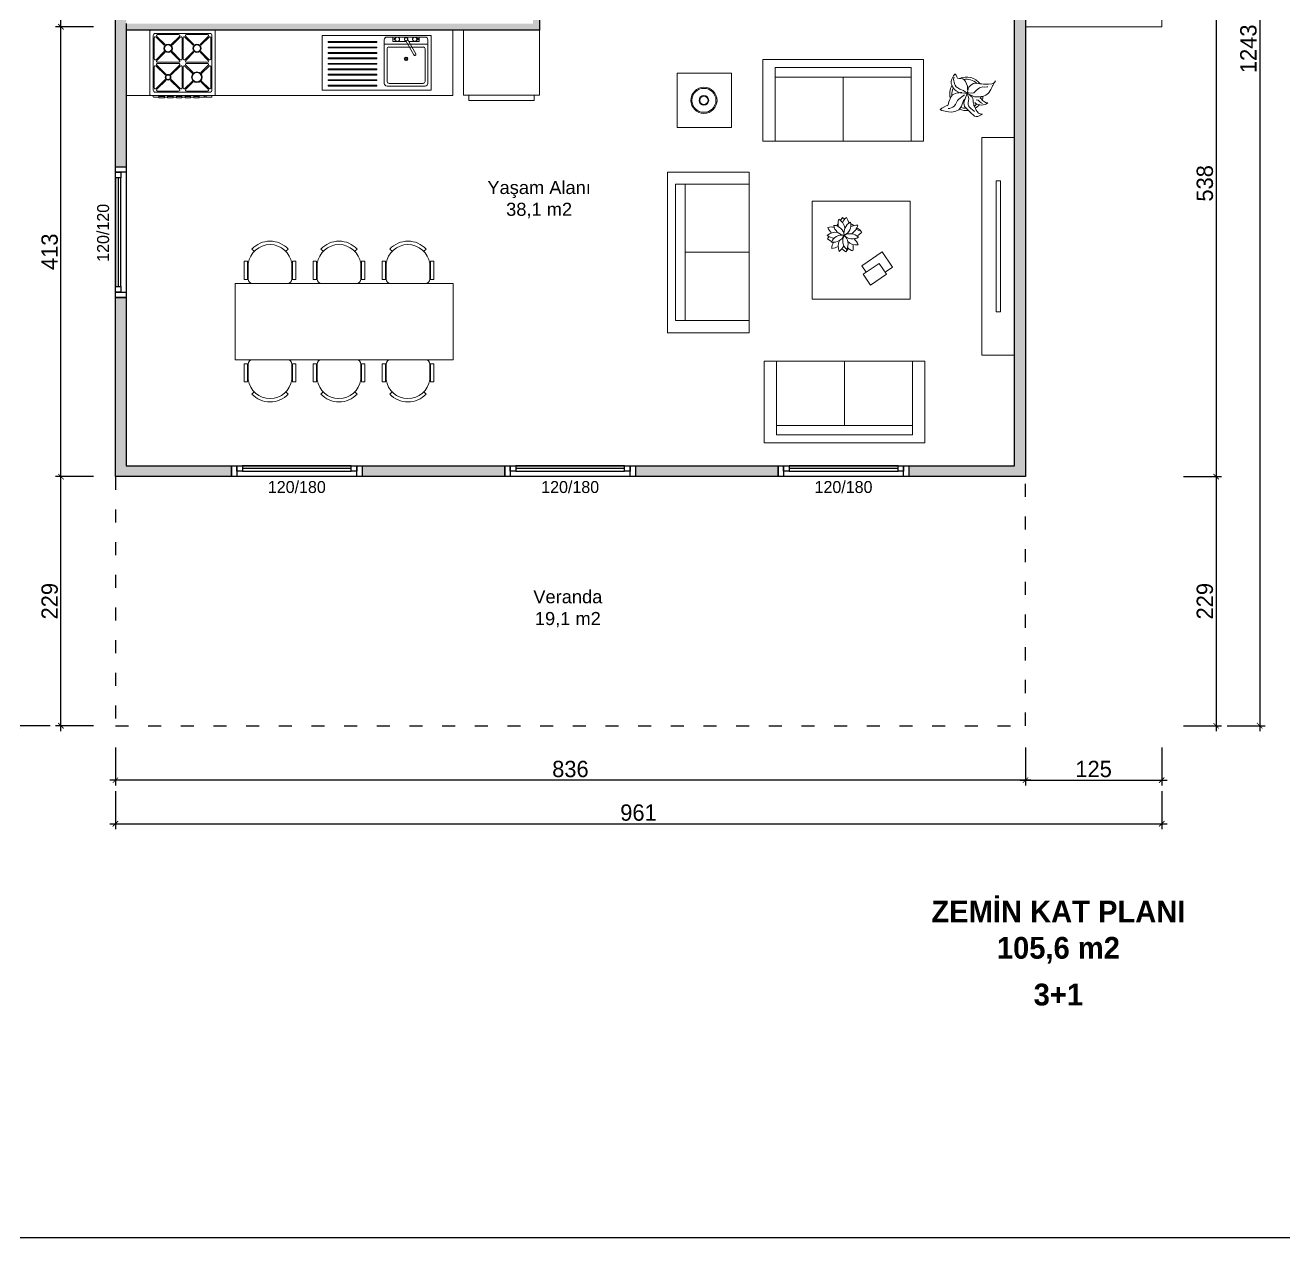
# Model space of a CAD drawing. Header units: inches. Extents: x 321 to 21697, y 7 to 6462.
# Drawn here: x 14440 to 15597, y 7 to 1120 of the extents above; entities that cross this region are included whole.
import ezdxf

# ---------------------------------------------------------------- set-up
doc = ezdxf.new("R2010")
doc.units = ezdxf.units.IN
doc.header["$MEASUREMENT"] = 0
doc.linetypes.add('ACAD_ISO03W100', pattern=[30, 12, -18])
for name, color, linetype in [('Pencere', 141, 'Continuous'), ('TARAMA_0.09_gkhn', 7, 'Continuous'), ('Veranda', 31, 'Continuous')]:
    doc.layers.add(name, color=color, linetype=linetype)
doc.layers.add('tefris', color=8, linetype='Continuous', lineweight=5)
doc.layers.add('tefriş', color=8, linetype='Continuous', lineweight=0)
doc.styles.add('DIŞ ÖLÇÜ', font='FRAMDCN.TTF', dxfattribs={"height": 15})
doc.styles.get("Standard").update_dxf_attribs({"font": 'arial.ttf'})
doc.dimstyles.new('YAZI STİLİ', dxfattribs={"dimscale": 0.5, "dimtxt": 15, "dimasz": 10, "dimexe": 10, "dimexo": 10, "dimgap": 5, "dimtad": 1, "dimdec": 0, "dimtxsty": 'DIŞ ÖLÇÜ', "dimblk": 'ARCHTICK', "dimcen": 2.5, "dimdle": 10, "dimadec": 0, "dimazin": 0, "dimtfac": 1, "dimtdec": 0, "dimtix": 1, "dimtmove": 0, "dimatfit": 3, "dimldrblk": 'ARCHTICK', "dimfxl": 60, "dimfxlon": 1, "dimlwd": -1, "dimlwe": -1, "dimarcsym": 0})

# ---------------------------------------------------------------- blocks, each defined once
blk = doc.blocks.new('_ArchTick')
at = {"color": 0, "linetype": 'ByBlock', "const_width": 0.15}
blk.add_lwpolyline([(-0.5, -0.5), (0.5, 0.5)], dxfattribs=at)
blk = doc.blocks.new('*D539')
at = {"color": 0, "transparency": 16777216}
for p, q in [((15503.7, 1244), (15538.7, 1244)), ((15533.7, 1249), (15533.7, 700.6)), ((15503.7, 705.6), (15538.7, 705.6))]:
    blk.add_line(p, q, dxfattribs=at)
at = {"layer": 'Defpoints', "color": 0, "transparency": 16777216}
for p in [(15348.7, 1244), (15358.7, 705.6), (15533.7, 705.6)]:
    blk.add_point(p, dxfattribs=at)
at = {"color": 0, "transparency": 16777216, "xscale": 5, "yscale": 5, "zscale": 5}
for p, rotation in [((15533.7, 1244), 90), ((15533.7, 705.6), 270)]:
    blk.add_blockref('_ArchTick', p, dxfattribs=dict(at, rotation=rotation))
at = {"color": 0, "transparency": 16777216, "insert": (15523.4, 974.8), "char_height": 15, "attachment_point": 5, "rotation": 90, "style": 'DIŞ ÖLÇÜ'}
blk.add_mtext('538', dxfattribs=at)
blk = doc.blocks.new('*D540')
at = {"color": 0, "transparency": 16777216}
for p, q in [((15503.7, 705.6), (15538.7, 705.6)), ((15533.7, 710.6), (15533.7, 472)), ((15503.7, 477), (15538.7, 477))]:
    blk.add_line(p, q, dxfattribs=at)
at = {"layer": 'Defpoints', "color": 0, "transparency": 16777216}
for p in [(15358.7, 705.6), (15358.7, 477), (15533.7, 477)]:
    blk.add_point(p, dxfattribs=at)
at = {"color": 0, "transparency": 16777216, "xscale": 5, "yscale": 5, "zscale": 5}
for p, rotation in [((15533.7, 705.6), 90), ((15533.7, 477), 270)]:
    blk.add_blockref('_ArchTick', p, dxfattribs=dict(at, rotation=rotation))
at = {"color": 0, "transparency": 16777216, "insert": (15523.4, 591.3), "char_height": 15, "attachment_point": 5, "rotation": 90, "style": 'DIŞ ÖLÇÜ'}
blk.add_mtext('229', dxfattribs=at)
blk = doc.blocks.new('*D541')
at = {"color": 0, "transparency": 16777216}
for p, q in [((14523, 457), (14523, 422)), ((15358.7, 457), (15358.7, 422)), ((15363.7, 427), (14518, 427))]:
    blk.add_line(p, q, dxfattribs=at)
at = {"layer": 'Defpoints', "color": 0, "transparency": 16777216}
for p in [(14523, 477), (15358.7, 477), (14523, 427)]:
    blk.add_point(p, dxfattribs=at)
at = {"color": 0, "transparency": 16777216, "xscale": 5, "yscale": 5, "zscale": 5, "rotation": 180}
blk.add_blockref('_ArchTick', (14523, 427), dxfattribs=at)
at = {"color": 0, "transparency": 16777216, "xscale": 5, "yscale": 5, "zscale": 5}
blk.add_blockref('_ArchTick', (15358.7, 427), dxfattribs=at)
at = {"color": 0, "transparency": 16777216, "insert": (14940.8, 437.2), "char_height": 15, "attachment_point": 5, "style": 'DIŞ ÖLÇÜ'}
blk.add_mtext('836', dxfattribs=at)
blk = doc.blocks.new('*D542')
at = {"color": 0, "transparency": 16777216}
for p, q in [((14503, 705.6), (14468, 705.6)), ((14473, 472), (14473, 710.6)), ((14503, 477), (14468, 477))]:
    blk.add_line(p, q, dxfattribs=at)
at = {"layer": 'Defpoints', "color": 0, "transparency": 16777216}
for p in [(14473, 705.6), (14523, 705.6), (14523, 477)]:
    blk.add_point(p, dxfattribs=at)
at = {"color": 0, "transparency": 16777216, "xscale": 5, "yscale": 5, "zscale": 5}
for p, rotation in [((14473, 705.6), 90), ((14473, 477), 270)]:
    blk.add_blockref('_ArchTick', p, dxfattribs=dict(at, rotation=rotation))
at = {"color": 0, "transparency": 16777216, "insert": (14462.7, 591.3), "char_height": 15, "attachment_point": 5, "rotation": 90, "style": 'DIŞ ÖLÇÜ'}
blk.add_mtext('229', dxfattribs=at)
blk = doc.blocks.new('*D543')
at = {"color": 0, "transparency": 16777216}
for p, q in [((14473, 700.6), (14473, 1123.5)), ((14503, 1118.5), (14468, 1118.5)), ((14503, 705.6), (14468, 705.6))]:
    blk.add_line(p, q, dxfattribs=at)
at = {"layer": 'Defpoints', "color": 0, "transparency": 16777216}
for p in [(14473, 1118.5), (14533, 1118.5), (14523, 705.6)]:
    blk.add_point(p, dxfattribs=at)
at = {"color": 0, "transparency": 16777216, "xscale": 5, "yscale": 5, "zscale": 5}
for p, rotation in [((14473, 1118.5), 90), ((14473, 705.6), 270)]:
    blk.add_blockref('_ArchTick', p, dxfattribs=dict(at, rotation=rotation))
at = {"color": 0, "transparency": 16777216, "insert": (14462.7, 912), "char_height": 15, "attachment_point": 5, "rotation": 90, "style": 'DIŞ ÖLÇÜ'}
blk.add_mtext('413', dxfattribs=at)
blk = doc.blocks.new('*D544')
at = {"color": 0, "transparency": 16777216}
for p, q in [((14473, 1113.5), (14473, 1437.2)), ((14503, 1432.2), (14468, 1432.2)), ((14503, 1118.5), (14468, 1118.5))]:
    blk.add_line(p, q, dxfattribs=at)
at = {"layer": 'Defpoints', "color": 0, "transparency": 16777216}
for p in [(14473, 1432.2), (14533, 1432.2), (14533, 1118.5)]:
    blk.add_point(p, dxfattribs=at)
at = {"color": 0, "transparency": 16777216, "xscale": 5, "yscale": 5, "zscale": 5}
for p, rotation in [((14473, 1432.2), 90), ((14473, 1118.5), 270)]:
    blk.add_blockref('_ArchTick', p, dxfattribs=dict(at, rotation=rotation))
at = {"color": 0, "transparency": 16777216, "insert": (14462.7, 1275.3), "char_height": 15, "attachment_point": 5, "rotation": 90, "style": 'DIŞ ÖLÇÜ'}
blk.add_mtext('314', dxfattribs=at)
blk = doc.blocks.new('*D546')
at = {"color": 0, "transparency": 16777216}
for p, q in [((14433, 1724.6), (14433, 472)), ((14463, 1719.6), (14428, 1719.6)), ((14463, 477), (14428, 477))]:
    blk.add_line(p, q, dxfattribs=at)
at = {"layer": 'Defpoints', "color": 0, "transparency": 16777216}
for p in [(14523, 1719.6), (14433, 477), (14523, 477)]:
    blk.add_point(p, dxfattribs=at)
at = {"color": 0, "transparency": 16777216, "xscale": 5, "yscale": 5, "zscale": 5}
for p, rotation in [((14433, 1719.6), 90), ((14433, 477), 270)]:
    blk.add_blockref('_ArchTick', p, dxfattribs=dict(at, rotation=rotation))
at = {"color": 0, "transparency": 16777216, "insert": (14422.7, 1098.3), "char_height": 15, "attachment_point": 5, "rotation": 90, "style": 'DIŞ ÖLÇÜ'}
blk.add_mtext('1243', dxfattribs=at)
blk = doc.blocks.new('*D391')
at = {"color": 0, "transparency": 16777216}
for p, q in [((15573.7, 1724.6), (15573.7, 472)), ((15543.7, 1719.6), (15578.7, 1719.6)), ((15543.7, 477), (15578.7, 477))]:
    blk.add_line(p, q, dxfattribs=at)
at = {"layer": 'Defpoints', "color": 0, "transparency": 16777216}
for p in [(15358.7, 1719.6), (15358.7, 477), (15573.7, 477)]:
    blk.add_point(p, dxfattribs=at)
at = {"color": 0, "transparency": 16777216, "xscale": 5, "yscale": 5, "zscale": 5}
for p, rotation in [((15573.7, 1719.6), 90), ((15573.7, 477), 270)]:
    blk.add_blockref('_ArchTick', p, dxfattribs=dict(at, rotation=rotation))
at = {"color": 0, "transparency": 16777216, "insert": (15563.4, 1098.3), "char_height": 15, "attachment_point": 5, "rotation": 90, "style": 'DIŞ ÖLÇÜ'}
blk.add_mtext('1243', dxfattribs=at)
blk = doc.blocks.new('*D547')
at = {"color": 0, "transparency": 16777216}
for p, q in [((15358.7, 457), (15358.7, 422)), ((15483.7, 457), (15483.7, 422)), ((15353.7, 427), (15488.7, 427))]:
    blk.add_line(p, q, dxfattribs=at)
at = {"layer": 'Defpoints', "color": 0, "transparency": 16777216}
for p in [(15483.7, 1118.5), (15358.7, 483.2), (15483.7, 427)]:
    blk.add_point(p, dxfattribs=at)
at = {"color": 0, "transparency": 16777216, "xscale": 5, "yscale": 5, "zscale": 5, "rotation": 180}
blk.add_blockref('_ArchTick', (15358.7, 427), dxfattribs=at)
at = {"color": 0, "transparency": 16777216, "xscale": 5, "yscale": 5, "zscale": 5}
blk.add_blockref('_ArchTick', (15483.7, 427), dxfattribs=at)
at = {"color": 0, "transparency": 16777216, "insert": (15421.2, 437.2), "char_height": 15, "attachment_point": 5, "style": 'DIŞ ÖLÇÜ'}
blk.add_mtext('125', dxfattribs=at)
blk = doc.blocks.new('*D392')
at = {"color": 0, "transparency": 16777216}
for p, q in [((14523, 417), (14523, 382)), ((15483.7, 417), (15483.7, 382)), ((14518, 387), (15488.7, 387))]:
    blk.add_line(p, q, dxfattribs=at)
at = {"layer": 'Defpoints', "color": 0, "transparency": 16777216}
for p in [(15483.7, 1118.5), (14523, 477), (15483.7, 387)]:
    blk.add_point(p, dxfattribs=at)
at = {"color": 0, "transparency": 16777216, "xscale": 5, "yscale": 5, "zscale": 5, "rotation": 180}
blk.add_blockref('_ArchTick', (14523, 387), dxfattribs=at)
at = {"color": 0, "transparency": 16777216, "xscale": 5, "yscale": 5, "zscale": 5}
blk.add_blockref('_ArchTick', (15483.7, 387), dxfattribs=at)
at = {"color": 0, "transparency": 16777216, "insert": (15003.3, 397.2), "char_height": 15, "attachment_point": 5, "style": 'DIŞ ÖLÇÜ'}
blk.add_mtext('961', dxfattribs=at)
blk = doc.blocks.new('ty2jty12hntgh2')
at = {"layer": 'Pencere'}
for p, q in [((7806.7, 5115.6), (7806.7, 5225.6)), ((7811.7, 5220.6), (7811.7, 5120.6)), ((7814.2, 5120.6), (7814.2, 5220.6)), ((7816.7, 5120.6), (7816.7, 5220.6))]:
    blk.add_line(p, q, dxfattribs=at)
for points in [[(7806.7, 5225.6), (7806.7, 5230.6), (7816.7, 5230.6), (7816.7, 5225.6), (7806.7, 5225.6)], [(7816.7, 5220.6), (7811.7, 5220.6), (7811.7, 5225.6), (7816.7, 5225.6), (7816.7, 5220.6)], [(7806.7, 5110.6), (7806.7, 5115.6), (7816.7, 5115.6), (7816.7, 5110.6), (7806.7, 5110.6)], [(7816.7, 5115.6), (7811.7, 5115.6), (7811.7, 5120.6), (7816.7, 5120.6), (7816.7, 5115.6)]]:
    blk.add_lwpolyline(points, dxfattribs=at)
blk = doc.blocks.new('bdbdsvsfs')
at = {"layer": 'tefris', "ltscale": 0.05}
for p, q in [((9126.4, 691.2), (9126.4, 631.2)), ((9131.4, 631.2), (9131.4, 691.2))]:
    blk.add_line(p, q, dxfattribs=at)
at = {"layer": 'tefris', "ltscale": 50}
blk.add_line((9126.4, 691.2), (9131.4, 691.2), dxfattribs=at)
at = {"layer": 'tefris'}
blk.add_line((9126.4, 631.2), (9131.4, 631.2), dxfattribs=at)
at = {"layer": 'tefris', "ltscale": 0.05}
blk.add_lwpolyline([(9191.4, 696.2), (9131.4, 696.2), (9131.4, 626.2), (9191.4, 626.2)], close=True, dxfattribs=at)
blk = doc.blocks.new('redfsdfad')
at = {"layer": 'tefris'}
for p, q in [((39207.6, -3687), (39207.1, -3687.5)), ((39207.1, -3687.5), (39207.1, -3746.5)), ((39207.6, -3687), (39266.6, -3687)), ((39266.6, -3687), (39267.1, -3687.5)), ((39267.1, -3687.5), (39267.1, -3746.5)), ((39210.1, -3692), (39210.1, -3742)), ((39211.1, -3694.1), (39211.1, -3713.4)), ((39212.1, -3690), (39262.1, -3690)), ((39212.8, -3693.4), (39220.3, -3700.9)), ((39213.5, -3692.7), (39221, -3700.2)), ((39214.2, -3691), (39233.5, -3691)), ((39221, -3700.2), (39220.3, -3700.9)), ((39234.2, -3692.7), (39226.7, -3700.2)), ((39226.7, -3700.2), (39227.4, -3700.9)), ((39234.9, -3693.4), (39227.4, -3700.9)), ((39236.6, -3694.1), (39236.6, -3713.4)), ((39237.6, -3694.1), (39237.6, -3713.4)), ((39246.8, -3700.9), (39239.3, -3693.4)), ((39247.5, -3700.2), (39240, -3692.7)), ((39240.7, -3691), (39260, -3691)), ((39246.8, -3700.9), (39247.5, -3700.2)), ((39253.2, -3700.2), (39260.7, -3692.7)), ((39253.9, -3700.9), (39253.2, -3700.2)), ((39253.9, -3700.9), (39261.4, -3693.4)), ((39263.1, -3694.1), (39263.1, -3713.4)), ((39264.1, -3692), (39264.1, -3742)), ((39365.3, -3692), (39365.3, -3693)), ((39220.3, -3706.6), (39212.8, -3714.1)), ((39221, -3707.3), (39213.5, -3714.8)), ((39220.3, -3706.6), (39221, -3707.3)), ((39227.4, -3706.6), (39226.7, -3707.3)), ((39226.7, -3707.3), (39234.2, -3714.8)), ((39227.4, -3706.6), (39234.9, -3714.1)), ((39239.3, -3714.1), (39246.8, -3706.6)), ((39240, -3714.8), (39247.5, -3707.3)), ((39247.5, -3707.3), (39246.8, -3706.6)), ((39253.2, -3707.3), (39253.9, -3706.6)), ((39260.7, -3714.8), (39253.2, -3707.3)), ((39261.4, -3714.1), (39253.9, -3706.6)), ((39211.1, -3720.6), (39211.1, -3739.9)), ((39212.8, -3719.9), (39221, -3728.1)), ((39213.5, -3719.2), (39221.7, -3727.4)), ((39214.2, -3716.5), (39233.5, -3716.5)), ((39214.2, -3717.5), (39233.5, -3717.5)), ((39226, -3727.4), (39234.2, -3719.2)), ((39226.7, -3728.1), (39234.9, -3719.9)), ((39236.6, -3720.6), (39236.6, -3739.9)), ((39237.6, -3720.6), (39237.6, -3739.9)), ((39239.3, -3719.9), (39246.1, -3726.7)), ((39240, -3719.2), (39246.8, -3726)), ((39240.7, -3716.5), (39260, -3716.5)), ((39240.7, -3717.5), (39260, -3717.5)), ((39253.9, -3726), (39260.7, -3719.2)), ((39254.6, -3726.7), (39261.4, -3719.9)), ((39263.1, -3720.6), (39263.1, -3739.9)), ((39212.8, -3740.6), (39221, -3732.4)), ((39213.5, -3741.3), (39221.7, -3733.1)), ((39221, -3728.1), (39221.7, -3727.4)), ((39221, -3732.4), (39221.7, -3733.1)), ((39226, -3727.4), (39226.7, -3728.1)), ((39226, -3733.1), (39226.7, -3732.4)), ((39226, -3733.1), (39234.2, -3741.3)), ((39226.7, -3732.4), (39234.9, -3740.6)), ((39239.3, -3740.6), (39246.1, -3733.8)), ((39240, -3741.3), (39246.8, -3734.5)), ((39246.1, -3726.7), (39246.8, -3726)), ((39246.1, -3733.8), (39246.8, -3734.5)), ((39253.9, -3726), (39254.6, -3726.7)), ((39253.9, -3734.5), (39254.6, -3733.8)), ((39253.9, -3734.5), (39260.7, -3741.3)), ((39254.6, -3733.8), (39261.4, -3740.6)), ((39207.6, -3747), (39207.1, -3746.5)), ((39207.6, -3747), (39266.6, -3747)), ((39210.1, -3747), (39210.1, -3748.1)), ((39212.1, -3744), (39262.1, -3744)), ((39214.2, -3743), (39233.5, -3743)), ((39215.4, -3747), (39215.4, -3749)), ((39220.4, -3747), (39220.4, -3749)), ((39223.4, -3747), (39223.4, -3749)), ((39228.4, -3747), (39228.4, -3749)), ((39231.4, -3747), (39231.4, -3749)), ((39236.4, -3747), (39236.4, -3749)), ((39239.4, -3747), (39239.4, -3749)), ((39240.7, -3743), (39260, -3743)), ((39244.4, -3747), (39244.4, -3749)), ((39247.4, -3747), (39247.4, -3749)), ((39252.4, -3747), (39252.4, -3749)), ((39256.9, -3747), (39256.9, -3748.1)), ((39258.9, -3747), (39258.9, -3748.1)), ((39264.1, -3747), (39264.1, -3748.1)), ((39267.1, -3746.5), (39266.6, -3747)), ((39465.3, -3742), (39464.3, -3742)), ((39210.1, -3748.1), (39210.6, -3748.6)), ((39210.6, -3748.6), (39215.4, -3748.6)), ((39215.4, -3747.5), (39220.4, -3747.5)), ((39215.4, -3748), (39220.4, -3748)), ((39215.4, -3749), (39220.4, -3749)), ((39220.4, -3748.6), (39223.4, -3748.6)), ((39223.4, -3747.5), (39228.4, -3747.5)), ((39223.4, -3748), (39228.4, -3748)), ((39223.4, -3749), (39228.4, -3749)), ((39228.4, -3748.6), (39231.4, -3748.6)), ((39231.4, -3747.5), (39236.4, -3747.5)), ((39231.4, -3748), (39236.4, -3748)), ((39231.4, -3749), (39236.4, -3749)), ((39236.4, -3748.6), (39239.4, -3748.6)), ((39239.4, -3747.5), (39244.4, -3747.5)), ((39239.4, -3748), (39244.4, -3748)), ((39239.4, -3749), (39244.4, -3749)), ((39244.4, -3748.6), (39247.4, -3748.6)), ((39247.4, -3747.5), (39252.4, -3747.5)), ((39247.4, -3748), (39252.4, -3748)), ((39247.4, -3749), (39252.4, -3749)), ((39252.4, -3748.6), (39263.6, -3748.6)), ((39256.9, -3748.1), (39258.9, -3748.1)), ((39263.6, -3748.6), (39264.1, -3748.1))]:
    blk.add_line(p, q, dxfattribs=at)
at = {"layer": 'tefris', "linetype": 'Continuous'}
for p, q in [((39465.3, -3692), (39365.3, -3692)), ((39365.3, -3692), (39365.3, -3742)), ((39415.4, -3697.5), (39370.7, -3697.5)), ((39370.7, -3697.5), (39370.7, -3698.3)), ((39370.7, -3698.3), (39415.4, -3698.3)), ((39415.4, -3698.3), (39415.4, -3697.5)), ((39422.3, -3735.8), (39422.3, -3695.8)), ((39422.3, -3700), (39462.3, -3700)), ((39424.8, -3693.3), (39459.8, -3693.3)), ((39430.3, -3697.3), (39430.3, -3693.3)), ((39430.3, -3693.3), (39454.3, -3693.3)), ((39430.3, -3697.3), (39430.3, -3693.3)), ((39430.3, -3693.3), (39454.3, -3693.3)), ((39442.3, -3697.3), (39430.3, -3697.3)), ((39442.3, -3697.3), (39430.3, -3697.3)), ((39432.4, -3694.8), (39431.3, -3694.8)), ((39431.3, -3694.8), (39431.3, -3695.8)), ((39431.3, -3695.8), (39431.3, -3694.8)), ((39431.3, -3694.8), (39432.4, -3694.8)), ((39431.3, -3695.8), (39432.4, -3695.8)), ((39432.4, -3695.8), (39431.3, -3695.8)), ((39432.4, -3694.8), (39432.3, -3695.3)), ((39432.3, -3695.3), (39432.3, -3695.6)), ((39432.3, -3695.6), (39432.4, -3695.8)), ((39432.4, -3694.6), (39432.6, -3694.3)), ((39432.6, -3694.3), (39432.4, -3694.8)), ((39432.4, -3694.8), (39432.4, -3694.6)), ((39432.4, -3696), (39432.4, -3695.8)), ((39432.4, -3695.8), (39432.4, -3695.8)), ((39432.6, -3696.3), (39432.4, -3696)), ((39432.6, -3694.3), (39432.8, -3694)), ((39432.8, -3694), (39432.6, -3694.3)), ((39432.8, -3696.6), (39432.6, -3696.3)), ((39432.8, -3694), (39433, -3693.8)), ((39433, -3693.8), (39432.8, -3694)), ((39433, -3696.8), (39432.8, -3696.6)), ((39433, -3693.8), (39433.3, -3693.6)), ((39433.3, -3693.6), (39433, -3693.8)), ((39433.3, -3697), (39433, -3696.8)), ((39433.3, -3693.6), (39433.6, -3693.4)), ((39433.6, -3693.4), (39433.3, -3693.6)), ((39433.6, -3697.2), (39433.3, -3697)), ((39433.6, -3693.4), (39434, -3693.3)), ((39434, -3693.3), (39433.6, -3693.4)), ((39434, -3697.3), (39433.6, -3697.2)), ((39434, -3693.3), (39434.3, -3693.3)), ((39434.3, -3693.3), (39434, -3693.3)), ((39434.3, -3697.3), (39434, -3697.3)), ((39454.3, -3693.3), (39434.3, -3693.3)), ((39434.3, -3693.3), (39434.7, -3693.3)), ((39434.7, -3697.3), (39434.3, -3697.3)), ((39434.7, -3693.3), (39435, -3693.4)), ((39435, -3697.2), (39434.7, -3697.3)), ((39435, -3693.4), (39435.3, -3693.6)), ((39435.3, -3697), (39435, -3697.2)), ((39435.3, -3693.6), (39435.6, -3693.8)), ((39435.6, -3696.8), (39435.3, -3697)), ((39435.6, -3693.8), (39435.9, -3694)), ((39435.9, -3696.6), (39435.6, -3696.8)), ((39435.9, -3694), (39436, -3694.3)), ((39436.1, -3696.3), (39435.9, -3696.6)), ((39436, -3694.3), (39436.2, -3694.6)), ((39436.2, -3696), (39436.1, -3696.3)), ((39436.2, -3694.6), (39436.3, -3695)), ((39436.3, -3695.7), (39436.2, -3696)), ((39436.3, -3695), (39436.3, -3695.3)), ((39436.3, -3695.3), (39436.3, -3695.7)), ((39440.9, -3694.7), (39440.8, -3695)), ((39440.8, -3695), (39440.8, -3695.3)), ((39440.8, -3695.3), (39440.8, -3695.6)), ((39440.8, -3695.6), (39440.9, -3695.9)), ((39441.1, -3694.5), (39440.9, -3694.7)), ((39440.9, -3695.9), (39441.1, -3696.1)), ((39441.3, -3694.3), (39441.1, -3694.5)), ((39441.1, -3696.1), (39441.3, -3696.4)), ((39441.5, -3694.1), (39441.3, -3694.3)), ((39441.3, -3696.4), (39441.5, -3696.6)), ((39441.7, -3693.9), (39441.5, -3694.1)), ((39441.5, -3696.6), (39441.7, -3696.7)), ((39442, -3693.8), (39441.7, -3693.9)), ((39441.7, -3696.7), (39442, -3696.8)), ((39442.3, -3693.8), (39442, -3693.8)), ((39442, -3696.8), (39449.5, -3709.7)), ((39442, -3696.8), (39442.3, -3696.8)), ((39449.5, -3709.7), (39442, -3696.8)), ((39442, -3696.8), (39442.3, -3697.3)), ((39442.6, -3693.8), (39442.3, -3693.8)), ((39442.3, -3693.8), (39442.6, -3693.8)), ((39442.3, -3696.8), (39442.6, -3696.8)), ((39442.9, -3693.9), (39442.6, -3693.8)), ((39442.6, -3693.8), (39442.9, -3693.9)), ((39442.6, -3696.8), (39442.9, -3696.7)), ((39443.2, -3694.1), (39442.9, -3693.9)), ((39442.9, -3693.9), (39443.2, -3694.1)), ((39442.9, -3696.7), (39443.1, -3696.6)), ((39443.1, -3696.6), (39443.4, -3696.4)), ((39443.4, -3694.2), (39443.2, -3694.1)), ((39443.2, -3694.1), (39443.4, -3694.2)), ((39443.6, -3694.5), (39443.4, -3694.2)), ((39443.4, -3694.2), (39443.6, -3694.5)), ((39443.4, -3696.4), (39443.6, -3696.1)), ((39443.7, -3694.7), (39443.6, -3694.5)), ((39443.6, -3694.5), (39443.7, -3694.7)), ((39443.6, -3696.1), (39443.7, -3695.9)), ((39443.8, -3695), (39443.7, -3694.7)), ((39443.7, -3694.7), (39443.8, -3695)), ((39443.7, -3695.9), (39443.8, -3695.6)), ((39443.8, -3695.6), (39443.7, -3695.8)), ((39443.7, -3695.8), (39443.8, -3695.8)), ((39443.8, -3695.3), (39443.8, -3695)), ((39443.8, -3695), (39443.8, -3695.3)), ((39443.8, -3695.6), (39443.8, -3695.3)), ((39443.8, -3695.3), (39443.8, -3695.6)), ((39451.2, -3708.7), (39443.8, -3695.8)), ((39443.8, -3695.8), (39451.2, -3708.7)), ((39454.3, -3697.3), (39444.6, -3697.3)), ((39454.3, -3697.3), (39444.6, -3697.3)), ((39444.6, -3697.3), (39450.3, -3697.3)), ((39448.3, -3695), (39448.4, -3694.6)), ((39448.3, -3695.3), (39448.3, -3695)), ((39448.3, -3695.6), (39448.3, -3695.3)), ((39448.4, -3696), (39448.3, -3695.6)), ((39448.4, -3694.6), (39448.6, -3694.3)), ((39448.6, -3696.3), (39448.4, -3696)), ((39448.6, -3694.3), (39448.8, -3694)), ((39448.8, -3696.6), (39448.6, -3696.3)), ((39448.8, -3694), (39449, -3693.8)), ((39449, -3696.8), (39448.8, -3696.6)), ((39449, -3693.8), (39449.3, -3693.6)), ((39449.3, -3697), (39449, -3696.8)), ((39449.3, -3693.6), (39449.6, -3693.4)), ((39449.6, -3697.2), (39449.3, -3697)), ((39449.6, -3693.4), (39450, -3693.3)), ((39450, -3697.3), (39449.6, -3697.2)), ((39450, -3693.3), (39450.3, -3693.3)), ((39450.3, -3697.3), (39450, -3697.3)), ((39450.3, -3693.3), (39450.7, -3693.3)), ((39450.7, -3697.3), (39450.3, -3697.3)), ((39450.3, -3697.3), (39454.3, -3697.3)), ((39450.7, -3693.3), (39451, -3693.4)), ((39451, -3697.2), (39450.7, -3697.3)), ((39451, -3693.4), (39451.3, -3693.6)), ((39451.3, -3697), (39451, -3697.2)), ((39451.3, -3693.6), (39451.6, -3693.8)), ((39451.6, -3696.8), (39451.3, -3697)), ((39451.6, -3693.8), (39451.8, -3694)), ((39451.9, -3696.6), (39451.6, -3696.8)), ((39451.8, -3694), (39452.1, -3694.3)), ((39452, -3696.3), (39451.9, -3696.6)), ((39452.2, -3696), (39452, -3696.3)), ((39452.1, -3694.3), (39452.2, -3694.6)), ((39452.2, -3694.6), (39452.3, -3694.8)), ((39452.3, -3695), (39452.2, -3694.6)), ((39452.2, -3694.6), (39452.2, -3694.8)), ((39452.2, -3694.8), (39453.3, -3694.8)), ((39452.2, -3694.8), (39452.3, -3694.8)), ((39452.3, -3694.8), (39452.2, -3694.8)), ((39452.2, -3694.8), (39452.3, -3694.8)), ((39452.2, -3695.8), (39452.3, -3695.7)), ((39452.3, -3695.7), (39452.2, -3695.8)), ((39453.3, -3695.8), (39452.2, -3695.8)), ((39452.3, -3695.8), (39452.2, -3695.8)), ((39452.2, -3695.8), (39452.2, -3696)), ((39452.3, -3694.8), (39453.3, -3694.8)), ((39452.3, -3694.8), (39452.3, -3695)), ((39452.3, -3695.3), (39452.3, -3695)), ((39452.3, -3695), (39452.3, -3695.3)), ((39452.3, -3695.7), (39452.3, -3695.3)), ((39452.3, -3695.3), (39452.3, -3695.7)), ((39453.3, -3695.8), (39452.3, -3695.8)), ((39453.3, -3694.8), (39453.3, -3695.8)), ((39453.3, -3694.8), (39453.3, -3695.8)), ((39454.3, -3693.3), (39454.3, -3697.3)), ((39454.3, -3693.3), (39454.3, -3697.3)), ((39454.3, -3697.3), (39454.3, -3693.3)), ((39462.3, -3695.8), (39462.3, -3735.8)), ((39465.3, -3742), (39465.3, -3692)), ((39415.4, -3702.5), (39370.7, -3702.5)), ((39370.7, -3702.5), (39370.7, -3703.3)), ((39370.7, -3703.3), (39415.4, -3703.3)), ((39415.4, -3707.5), (39370.7, -3707.5)), ((39370.7, -3707.5), (39370.7, -3708.3)), ((39370.7, -3708.3), (39415.4, -3708.3)), ((39415.4, -3712.5), (39370.7, -3712.5)), ((39370.7, -3712.5), (39370.7, -3713.3)), ((39415.4, -3703.3), (39415.4, -3702.5)), ((39415.4, -3708.3), (39415.4, -3707.5)), ((39415.4, -3713.3), (39415.4, -3712.5)), ((39424.8, -3734.1), (39424.8, -3704.1)), ((39426.5, -3702.5), (39458.2, -3702.5)), ((39449.6, -3709.9), (39449.5, -3709.7)), ((39449.8, -3710), (39449.6, -3709.9)), ((39450.1, -3710.1), (39449.8, -3710)), ((39450.3, -3710.2), (39450.1, -3710.1)), ((39450.6, -3710.1), (39450.3, -3710.2)), ((39450.8, -3710), (39450.6, -3710.1)), ((39451, -3709.9), (39450.8, -3710)), ((39451.2, -3709.7), (39451, -3709.9)), ((39451.2, -3708.7), (39451.3, -3708.9)), ((39451.3, -3709.4), (39451.2, -3709.7)), ((39451.3, -3708.9), (39451.3, -3709.2)), ((39451.3, -3709.2), (39451.3, -3709.4)), ((39459.8, -3704.1), (39459.8, -3734.1)), ((39370.7, -3713.3), (39415.4, -3713.3)), ((39415.4, -3717.5), (39370.7, -3717.5)), ((39370.7, -3717.5), (39370.7, -3718.3)), ((39370.7, -3718.3), (39415.4, -3718.3)), ((39415.4, -3722.5), (39370.7, -3722.5)), ((39370.7, -3722.5), (39370.7, -3723.3)), ((39370.7, -3723.3), (39415.4, -3723.3)), ((39415.4, -3718.3), (39415.4, -3717.5)), ((39415.4, -3723.3), (39415.4, -3722.5)), ((39415.4, -3727.5), (39370.7, -3727.5)), ((39370.7, -3727.5), (39370.7, -3728.3)), ((39370.7, -3728.3), (39415.4, -3728.3)), ((39415.4, -3732.5), (39370.7, -3732.5)), ((39370.7, -3732.5), (39370.7, -3733.3)), ((39370.7, -3733.3), (39415.4, -3733.3)), ((39415.4, -3728.3), (39415.4, -3727.5)), ((39415.4, -3733.3), (39415.4, -3732.5)), ((39365.3, -3742), (39465.3, -3742)), ((39415.4, -3737.5), (39370.7, -3737.5)), ((39370.7, -3737.5), (39370.7, -3738.3)), ((39370.7, -3738.3), (39415.4, -3738.3)), ((39415.4, -3738.3), (39415.4, -3737.5)), ((39459.8, -3738.3), (39424.8, -3738.3)), ((39458.2, -3735.8), (39426.5, -3735.8))]:
    blk.add_line(p, q, dxfattribs=at)
at = {"layer": 'tefris'}
blk.add_lwpolyline([(39185.3, -3747), (39485.3, -3747), (39485.3, -3687), (39185.3, -3687)], close=True, dxfattribs=at)
for centre, radius in [((39223.8, -3703.7), 3.89), ((39223.8, -3703.7), 3.29), ((39250.3, -3703.7), 3.76), ((39250.3, -3703.7), 3.16), ((39223.8, -3730.2), 2.64), ((39223.8, -3730.2), 2.04), ((39250.3, -3730.2), 4.88), ((39250.3, -3730.2), 4.28)]:
    blk.add_circle(centre, radius, dxfattribs=at)
at = {"layer": 'tefris', "linetype": 'Continuous'}
for centre, radius in [((39434.3, -3695.3), 2), ((39442.3, -3695.3), 1.5), ((39450.3, -3695.3), 2), ((39442.3, -3713.3), 1.67), ((39441.4, -3712.3), 0.195), ((39442.3, -3713.3), 1.1), ((39442.3, -3713.3), 0.833), ((39442.3, -3711.9), 0.195), ((39443.3, -3712.3), 0.195), ((39440.9, -3713.3), 0.195), ((39441.3, -3714.2), 0.195), ((39442.3, -3714.7), 0.195), ((39443.3, -3714.3), 0.195), ((39443.7, -3713.3), 0.195)]:
    blk.add_circle(centre, radius, dxfattribs=at)
at = {"layer": 'tefris'}
for centre, radius, start, end in [((39212.1, -3692), 2, 90, 180), ((39212.1, -3694.1), 1, 45, 180), ((39214.2, -3692), 1, 90, 225), ((39233.5, -3692), 1, 315, 90), ((39235.6, -3694.1), 1, 0, 135), ((39238.6, -3694.1), 1, 45, 180), ((39240.7, -3692), 1, 90, 225), ((39260, -3692), 1, 315, 90), ((39262.1, -3694.1), 1, 0, 135), ((39262.1, -3692), 2, 0, 90), ((39212.1, -3713.4), 1, 180, 315), ((39212.1, -3720.6), 1, 45, 180), ((39214.2, -3715.5), 1, 135, 270), ((39214.2, -3718.5), 1, 90, 225), ((39233.5, -3715.5), 1, 270, 45), ((39233.5, -3718.5), 1, 315, 90), ((39235.6, -3713.4), 1, 225, 0), ((39235.6, -3720.6), 1, 0, 135), ((39238.6, -3713.4), 1, 180, 315), ((39238.6, -3720.6), 1, 45, 180), ((39240.7, -3715.5), 1, 135, 270), ((39240.7, -3718.5), 1, 90, 225), ((39260, -3715.5), 1, 270, 45), ((39260, -3718.5), 1, 315, 90), ((39262.1, -3713.4), 1, 225, 0), ((39262.1, -3720.6), 1, 0, 135), ((39212.1, -3742), 2, 180, 270), ((39212.1, -3739.9), 1, 180, 315), ((39214.2, -3742), 1, 135, 270), ((39233.5, -3742), 1, 270, 45), ((39235.6, -3739.9), 1, 225, 0), ((39238.6, -3739.9), 1, 180, 315), ((39240.7, -3742), 1, 135, 270), ((39260, -3742), 1, 270, 45), ((39262.1, -3739.9), 1, 225, 0), ((39262.1, -3742), 2, 270, 0)]:
    blk.add_arc(centre, radius, start, end, dxfattribs=at)
at = {"layer": 'tefris', "linetype": 'Continuous'}
for centre, radius, start, end in [((39424.8, -3695.8), 2.5, 90, 180), ((39459.8, -3695.8), 2.5, 0, 90), ((39426.5, -3704.1), 1.67, 90, 180), ((39450.3, -3709.2), 1, 210, 30), ((39458.2, -3704.1), 1.67, 0, 90), ((39426.5, -3734.1), 1.67, 180, 270), ((39458.2, -3734.1), 1.67, 270, 0), ((39424.8, -3735.8), 2.5, 180, 270), ((39459.8, -3735.8), 2.5, 270, 0)]:
    blk.add_arc(centre, radius, start, end, dxfattribs=at)
blk = doc.blocks.new('saksı masa')
at = {"lineweight": 0, "elevation": 51.05}
for points in [[(42694.75, -80314.18), (42694.75, -80310.89), (42697.47, -80310.89)], [(42704.69, -80310.89), (42705.39, -80310.89)], [(42707.48, -80310.89), (42707.68, -80310.89)], [(42711.37, -80310.89), (42711.83, -80310.89), (42711.83, -80314.14)], [(42711.83, -80316.55), (42711.83, -80319.15)], [(42694.75, -80321.82), (42694.75, -80321.17)], [(42696.49, -80325.76), (42694.75, -80325.76), (42694.75, -80322.39)], [(42706.79, -80325.76), (42705.15, -80325.76)], [(42711.83, -80323.95), (42711.83, -80325.76), (42709.54, -80325.76)], [(42711.83, -80319.94), (42711.83, -80320.88)]]:
    blk.add_lwpolyline(points, dxfattribs=at)
at = {"linetype": 'ByBlock', "lineweight": 0}
for centre, radius, start, end in [((42704.6, -80309.85, 51.05), 7.21, 160.75243, 194.49137), ((42693.42, -80318.19, 51.05), 11.57, 46.64859, 67.78949), ((42709.49, -80312.53, 51.05), 8.58, 139.39871, 188.8676), ((42710.08, -80316.48, 51.05), 7.29, 111.75273, 192.95532), ((42695.53, -80312.53, 51.05), 9.31, 6.50685, 36.8699), ((42699.57, -80310.97, 51.05), 7.91, 295.48413, 9.22392), ((42711.33, -80317.1, 51.05), 7.21, 88.75243, 122.49137), ((42699.95, -80309.05, 51.05), 11.57, 334.64859, 355.78948), ((42700.09, -80327.22, 51.05), 11.57, 118.64859, 139.78948), ((42695.37, -80323.47, 51.05), 9.31, 78.50685, 108.8699), ((42699.68, -80310.19, 51.05), 8.58, 211.3987, 260.8676), ((42701.53, -80325.89, 51.05), 7.91, 79.48413, 153.22392), ((42696.27, -80315.26, 51.05), 7.29, 255.75273, 336.95532), ((42703.62, -80310.85, 51.05), 7.29, 183.75273, 264.95532), ((42695.13, -80319.14, 51.05), 7.91, 7.48413, 81.22392), ((42709.93, -80321.89, 51.05), 7.91, 151.48413, 225.22392), ((42706.73, -80324.36, 51.05), 7.29, 39.75273, 120.95532), ((42708.71, -80312.67, 51.05), 7.91, 223.48413, 297.22392), ((42698.19, -80323.61, 51.05), 7.29, 327.75273, 48.95532), ((42710.3, -80322.58, 51.05), 8.58, 67.3987, 116.8676), ((42705.99, -80309.31, 51.05), 9.31, 294.50685, 324.8699), ((42695.62, -80314.01, 51.05), 7.21, 232.75243, 266.49137), ((42705.72, -80327, 51.05), 9.31, 150.50685, 180.8699), ((42694.42, -80318.8, 51.05), 8.58, 283.3987, 332.8676), ((42710.75, -80323.67, 51.05), 11.57, 190.64859, 211.78949), ((42696.81, -80323.84, 51.05), 7.21, 304.75243, 338.49137), ((42712.28, -80318.25, 51.05), 9.31, 222.50685, 252.8699), ((42700.99, -80326.46, 51.05), 8.58, 355.3987, 44.8676), ((42710.66, -80312.44, 51.05), 11.57, 262.64859, 283.78949), ((42706.52, -80325.75, 51.05), 7.21, 16.75243, 50.49137)]:
    blk.add_arc(centre, radius, start, end, dxfattribs=at)
blk = doc.blocks.new('b drfgvsfa')
at = {"layer": 'tefris', "lineweight": 0}
for p, q in [((8390.7, 912.1), (8391.5, 914)), ((8391.5, 914), (8391.7, 915.6)), ((8372.7, 901.6), (8373.5, 903.3)), ((8373.5, 903.3), (8374.7, 904.8)), ((8374.7, 904.8), (8375.9, 906.1)), ((8375.9, 906.1), (8377.3, 906.7)), ((8377.3, 906.7), (8379, 907.1)), ((8379, 907.1), (8380.7, 907.2)), ((8380.7, 907.2), (8382.1, 907.6)), ((8382.1, 907.6), (8383.6, 907.7)), ((8383.6, 907.7), (8385, 908.5)), ((8385, 908.5), (8386.5, 909.3)), ((8388.4, 903.2), (8386, 900.6)), ((8386.5, 909.3), (8387.9, 909.9)), ((8387.9, 909.9), (8389.2, 910.7)), ((8389.7, 904.3), (8388.4, 903.2)), ((8389.2, 910.7), (8390.7, 912.1)), ((8390.9, 905.6), (8389.7, 904.3)), ((8392.1, 907.1), (8390.9, 905.6)), ((8393.3, 908.4), (8392.1, 907.1)), ((8393.7, 910), (8393.3, 908.4)), ((8393.6, 911.5), (8393.7, 910)), ((8373.2, 901.2), (8372.7, 901.4)), ((8379.9, 898.7), (8373.2, 901.2)), ((8381.4, 898.6), (8379.9, 898.7)), ((8384.5, 899.3), (8381.4, 898.6)), ((8386, 900.6), (8384.5, 899.3))]:
    blk.add_line(p, q, dxfattribs=at)
at = {"layer": 'tefris'}
blk.add_line((8393.6, 911.5), (8391.7, 915.6), dxfattribs=at)
for points in [[(8612.9, 945.2), (8612.9, 915.2), (8412.9, 915.2), (8412.9, 945.2), (8592.9, 945.2)], [(8353.9, 635.2), (8353.9, 685.2), (8403.9, 685.2), (8403.9, 635.2), (8353.9, 635.2)]]:
    blk.add_lwpolyline(points, dxfattribs=at)
at = {"layer": 'tefris', "lineweight": 0}
for points in [[(8370, 902.2), (8368.4, 902.6), (8366.7, 903.2), (8365.4, 904.7), (8364.3, 906), (8363.5, 907.3), (8363.2, 908.7), (8363.5, 911.8), (8363.9, 913.4), (8363.8, 914.9), (8364.1, 916.5), (8364, 919.5), (8364.1, 921.1), (8363.9, 924.1), (8363.6, 925.5), (8362.5, 926.8), (8361.1, 927.5)], [(8365.2, 925.1), (8363.5, 926), (8363.2, 926.2)], [(8372.7, 901.4), (8373.1, 903), (8374.8, 906.4), (8375.6, 908.3), (8375.8, 909.9), (8375.7, 911.4), (8375.8, 912.9), (8375.5, 914.4), (8375.4, 915.9), (8374.3, 918.6), (8373.2, 919.9), (8372.4, 921.2), (8368.9, 923.4), (8367.2, 924.1), (8365.5, 924.9), (8365.2, 925.1)], [(8372.1, 901.7), (8372, 903.2), (8372.3, 906.3), (8372, 907.7), (8370.9, 909), (8369.6, 910.2), (8367.5, 912.8), (8367, 914.2), (8366.6, 915.6), (8366.8, 917.2), (8366.6, 920.1), (8366.5, 920.6)], [(8380.9, 908.5), (8382.1, 909.8), (8382.7, 911.7), (8383.1, 913.3), (8383.2, 914.9), (8383.1, 916.4), (8382.7, 918.1), (8382.2, 919.4), (8381.1, 920.7), (8381.2, 919.2), (8380.3, 917.5), (8379.2, 915.7), (8377.9, 914.9), (8376.5, 914.3), (8376.3, 914.3)], [(8378.5, 910), (8378.7, 911.6), (8379.9, 912.9), (8381.1, 914.4), (8381.7, 915.8)], [(8354.5, 890.3), (8355.8, 891.4), (8357.2, 892), (8358.5, 892.8), (8358.9, 894.4), (8359.2, 897.5), (8360.4, 899), (8361.6, 900.1), (8365.8, 901.8), (8368.8, 902), (8370.2, 902.3), (8372.1, 901.7), (8372.9, 901.4)], [(8373.4, 901.8), (8376.1, 902.9), (8377.6, 903), (8379.4, 902.9), (8381, 902.5), (8382.6, 902.4), (8384, 902.7), (8385.3, 903.7), (8386.5, 905), (8387.7, 906.6), (8388.9, 907.9), (8389, 908.4)], [(8372.5, 901.3), (8372.4, 899.5), (8371.9, 894.9), (8370.2, 891.4), (8369, 889.9), (8367.8, 888.9), (8366.4, 888), (8364.8, 887.4), (8363.4, 886.8), (8361.6, 886.9), (8360, 887.3), (8358.3, 888.2), (8356.4, 889), (8354.8, 890.2), (8354.5, 890.3)], [(8372.2, 901.5), (8371.1, 899.7), (8369.9, 898.2), (8368.6, 894.9), (8367.5, 893.1), (8366.4, 891.6), (8365.1, 890.5), (8363.7, 889.9), (8359.4, 888.9), (8357.7, 889.6), (8357.7, 889.8)], [(8387.2, 876.7), (8386.1, 878.2), (8385.6, 879.6), (8383.9, 882.2), (8383.6, 883.7), (8381.9, 884.5), (8380.3, 884.9), (8375.3, 886.8), (8373.8, 888), (8373.2, 889.3), (8372.6, 891), (8372, 892.4), (8371.9, 893.8), (8371.8, 895.6), (8371.8, 896.6)], [(8373.7, 899.3), (8374.8, 897.8), (8377.9, 894), (8379.2, 892.8), (8381, 891.7), (8382.7, 890.8), (8384.3, 889.6), (8385.3, 888.4), (8385.9, 887), (8386.5, 885.3), (8386.5, 884.3)], [(8377.7, 899.5), (8379.2, 898.3), (8384.2, 896.4), (8386, 895.3), (8387.6, 893.9), (8388.9, 891.2), (8389.8, 887.6), (8389.5, 884.5), (8389.1, 882.9), (8388.9, 881.4), (8388.2, 878.2), (8387.2, 876.9)], [(8536.6, 809), (8530.7, 805), (8518.1, 823.6), (8532.1, 833.1), (8536.7, 826.3)]]:
    blk.add_lwpolyline(points, dxfattribs=at)
at = {"layer": 'tefris'}
for points in [[(8452.9, 932.2), (8572.9, 932.2), (8572.9, 928.2), (8452.9, 928.2)], [(8471.4, 849.4), (8471.4, 759.4), (8561.4, 759.4), (8561.4, 849.4)]]:
    blk.add_lwpolyline(points, close=True, dxfattribs=at)
at = {"layer": 'tefris', "lineweight": 0}
blk.add_lwpolyline([(8528.6, 820.8), (8538.5, 827.5), (8548.4, 812.9), (8538.5, 806.2)], close=True, dxfattribs=at)
at = {"layer": 'tefris'}
for radius in [12, 11, 4.35, 3.85]:
    blk.add_circle((8378.9, 659.9), radius, dxfattribs=at)
at = {"layer": 'tefris', "lineweight": 0}
for radius, start, end in [(15.4, 68.1512, 81.2839), (13.4, 70.3704, 78.5204), (15.4, 125.8886, 205.1056), (13.4, 135.6623, 191.9274), (13.4, 32.4073, 45.2066), (15.4, 31.5254, 49.4424), (15.4, 334.9878, 7.2144), (13.4, 336.9639, 359.5119), (15.4, 240.4936, 285.4843), (13.4, 246.6599, 275.1977)]:
    blk.add_arc((8372.9, 901), radius, start, end, dxfattribs=at)
at = {"layer": 'tefriş'}
for p, q in [((8416.4, 861.5), (8341.4, 861.5)), ((8341.4, 861.5), (8341.4, 714)), ((8416.4, 725.2), (8416.4, 861.5)), ((8618.4, 726.5), (8618.4, 862.7)), ((8618.4, 862.7), (8693.4, 862.7)), ((8693.4, 862.7), (8693.4, 715.2)), ((8348.9, 850.2), (8348.9, 725.2)), ((8416.4, 850.2), (8348.9, 850.2)), ((8357.7, 850.2), (8357.7, 725.2)), ((8618.4, 851.5), (8685.9, 851.5)), ((8677.2, 851.5), (8677.2, 726.5)), ((8685.9, 851.5), (8685.9, 726.5)), ((8357.7, 787.7), (8416.4, 787.7)), ((8677.2, 789), (8618.4, 789)), ((8348.9, 725.2), (8416.4, 725.2)), ((8357.7, 725.2), (8416.4, 725.2)), ((8416.4, 714), (8416.4, 725.2)), ((8677.2, 726.5), (8618.4, 726.5)), ((8618.4, 715.2), (8618.4, 726.5)), ((8685.9, 726.5), (8618.4, 726.5)), ((8341.4, 714), (8416.4, 714)), ((8693.4, 715.2), (8618.4, 715.2)), ((8444.7, 626.4), (8444.7, 701.4)), ((8444.7, 701.4), (8455.9, 701.4)), ((8455.9, 642.6), (8455.9, 701.4)), ((8455.9, 701.4), (8592.2, 701.4)), ((8455.9, 633.9), (8455.9, 701.4)), ((8518.4, 642.6), (8518.4, 701.4)), ((8580.9, 701.4), (8580.9, 633.9)), ((8592.2, 701.4), (8592.2, 626.4)), ((8580.9, 642.6), (8455.9, 642.6)), ((8592.2, 626.4), (8444.7, 626.4)), ((8580.9, 633.9), (8455.9, 633.9))]:
    blk.add_line(p, q, dxfattribs=at)
at = {"layer": 'tefris', "lineweight": 0, "xscale": -1.394326166361019, "yscale": 1.394326166361019, "zscale": 1.394326166361019, "rotation": 324.9279752935788}
blk.add_blockref('saksı masa', (121583.5, 58231.3, -71.2), dxfattribs=at)
blk = doc.blocks.new('fewfe-flat-1')
at = {"layer": 'tefriş'}
for p, q in [((6.2, 30), (-14.8, 30)), ((-14.8, 30), (-14.8, 26)), ((6.2, 26), (6.2, 30)), ((-19.5, 20.3), (-19.5, -20.3)), ((-14.8, 26), (6.2, 26)), ((3.5, 25.3), (-14.5, 25.3)), ((17.7, 18.4), (20.3, 21.1)), ((-14.8, -26), (6.2, -26)), ((-14.8, -30), (-14.8, -26)), ((-14.5, -25.3), (-7.9, -25.3)), ((-7.9, -25.3), (3.5, -25.3)), ((6.2, -26), (6.2, -30)), ((17.7, -18.4), (20.3, -21.1)), ((6.2, -30), (-14.8, -30))]:
    blk.add_line(p, q, dxfattribs=at)
for centre, radius, start, end in [((-14.5, 20.3), 5, 90, 180), ((0, 0), 25.5, 277.8799, 82.1201), ((0.9, 0), 28.6, 312.6634, 47.3366), ((-14.5, -20.3), 5, 180, 270)]:
    blk.add_arc(centre, radius, start, end, dxfattribs=at)

msp = doc.modelspace()

# ---------------------------------------------------------------- hatches: boundary and pattern name
at = {"layer": 'TARAMA_0.09_gkhn'}
h = msp.add_hatch(dxfattribs=at)
h.set_pattern_fill('ANSI31', color=256)
h.set_pattern_definition([(45, (-24652.36445, 4802.43828), (-0.08838834765, 0.08838834765), [])])
h.paths.add_polyline_path([(15358.7, 1719.6), (14523, 1719.6), (14523, 1586.1), (14533, 1586.1), (14533, 1709.6), (14937.8, 1709.6), (14943.8, 1709.6), (15348.7, 1709.6), (15348.7, 1586.1), (15358.7, 1586.1)])
h.paths.add_polyline_path([(14943.8, 1709.6), (14937.8, 1709.6), (14937.8, 1435.2), (14927.8, 1435.2), (14927.8, 1429.2), (14953.8, 1429.2), (14953.8, 1435.2), (14943.8, 1435.2)])
h.paths.add_polyline_path([(14533, 1466.1), (14523, 1466.1), (14523, 1303.7), (14533, 1303.7), (14533, 1429.2), (14533, 1435.2)])
h.paths.add_polyline_path([(14847.8, 1435.2), (14533, 1435.2), (14533, 1429.2), (14812.3, 1429.2), (14812.3, 1419.2), (14818.3, 1419.2), (14818.3, 1429.2), (14847.8, 1429.2)])
h.paths.add_polyline_path([(15358.7, 1466.1), (15348.7, 1466.1), (15348.7, 1435.2), (15348.7, 1429.2), (15348.7, 1419.2), (15358.7, 1419.2)])
h.paths.add_polyline_path([(15348.7, 1435.2), (15033.8, 1435.2), (15033.8, 1429.2), (15063.3, 1429.2), (15063.3, 1419.2), (15069.3, 1419.2), (15069.3, 1429.2), (15348.7, 1429.2)])
h.paths.add_polyline_path([(15358.7, 1359.2), (15348.7, 1359.2), (15348.7, 1247), (15348.7, 1241), (15348.7, 1231), (15358.7, 1231)])
h.paths.add_polyline_path([(15348.7, 1247), (15069.3, 1247), (15069.3, 1339.2), (15063.3, 1339.2), (15063.3, 1241), (15348.7, 1241)])
h.paths.add_polyline_path([(14912.5, 1312.7), (14818.3, 1312.7), (14818.3, 1339.2), (14812.3, 1339.2), (14812.3, 1306.7), (14906.5, 1306.7), (14906.5, 1121.5), (14533, 1121.5), (14533, 1115.5), (14912.5, 1115.5)])
h.paths.add_polyline_path([(14533, 1115.5), (14533, 1121.5), (14533, 1183.7), (14523, 1183.7), (14523, 990), (14533, 990)])
h.paths.add_polyline_path([(14533, 870), (14523, 870), (14523, 705.6), (14629.6, 705.6), (14629.6, 715.6), (14533, 715.6)])
h.paths.add_polyline_path([(15358.7, 1131), (15348.7, 1131), (15348.7, 715.6), (15251.6, 715.6), (15251.6, 705.6), (15358.7, 705.6)])
h.paths.add_polyline_path([(15131.6, 715.6), (15000.6, 715.6), (15000.6, 705.6), (15131.6, 705.6)])
h.paths.add_polyline_path([(14880.6, 715.6), (14749.6, 715.6), (14749.6, 705.6), (14880.6, 705.6)])

# ---------------------------------------------------------------- linework, layer by layer
for p, q in [((14533, 1121.5), (14533, 1115.5)), ((14523, 990), (14533, 990)), ((14523, 870), (14533, 870)), ((14629.6, 715.6), (14629.6, 705.6)), ((14749.6, 715.6), (14749.6, 705.6)), ((14880.6, 715.6), (14880.6, 705.6)), ((15000.6, 715.6), (15000.6, 705.6)), ((15131.6, 715.6), (15131.6, 705.6)), ((15251.6, 715.6), (15251.6, 705.6))]:
    msp.add_line(p, q)
msp.add_lwpolyline([(13680.8, 2529.5), (16352.7, 2529.5), (16352.7, 7), (13680.8, 7)], close=True)
for points in [[(15358.7, 1131), (15358.7, 705.6), (14523, 705.6), (14523, 1719.6), (15358.7, 1719.6)], [(14818.3, 1339.2), (14818.3, 1312.7), (14912.5, 1312.7), (14912.5, 1115.5), (14533, 1115.5), (14533, 715.6), (15348.7, 715.6), (15348.7, 1131)]]:
    msp.add_lwpolyline(points)
at = {"layer": 'tefris'}
for p, q in [((15483.7, 1118.5), (15483.7, 1244)), ((15358.7, 1118.5), (15483.7, 1118.5))]:
    msp.add_line(p, q, dxfattribs=at)
msp.add_lwpolyline([(14833, 882.9), (14833, 812.9), (14633, 812.9), (14633, 882.9)], close=True, dxfattribs=at)
at = {"layer": 'Veranda', "linetype": 'ACAD_ISO03W100'}
msp.add_lwpolyline([(14523, 705.6), (14523, 477), (15358.7, 477), (15358.7, 705.6)], dxfattribs=at)

# ---------------------------------------------------------------- block references
msp.add_blockref('redfsdfad', (-24652.4, 4802.4))
for name, p, rotation in [('bdbdsvsfs', (15538.7, -8075.7), 90), ('b drfgvsfa', (14403.5, 9429.9), 270), ('ty2jty12hntgh2', (22339.7, 6100.6), 180), ('ty2jty12hntgh2', (19860.2, -7101.1), 89.99999999999999), ('ty2jty12hntgh2', (20111.2, -7101.1), 89.99999999999999), ('ty2jty12hntgh2', (20362.2, -7101.1), 89.99999999999999)]:
    msp.add_blockref(name, p, dxfattribs=dict(rotation=rotation))
at = {"layer": 'tefris', "yscale": 0.7920000000000001, "zscale": 0.7920000000000001}
for p, xscale, rotation in [((14665, 898.4), 0.7920000000000001, 90.00000000000003), ((14728.3, 898.4), 0.7920000000000001, 90.00000000000003), ((14791.6, 898.4), 0.7920000000000001, 90.00000000000003), ((14665, 797.5), -0.7920000000000001, 90), ((14728.3, 797.5), -0.7920000000000001, 90), ((14791.6, 797.5), -0.7920000000000001, 90)]:
    msp.add_blockref('fewfe-flat-1', p, dxfattribs=dict(at, xscale=xscale, rotation=rotation))

# ---------------------------------------------------------------- texts
for s, width, insert, char_height, attachment_point in [('\\pxqc;Yaşam Alanı\\P38,1 m2', 160.844, (14992.5, 977), 12, 3), ('{\\fFranklin Gothic Medium Cond|b0|i0|c0|p34;1\\fFranklin Gothic Medium Cond|b0|i0|c162|p34;2\\fFranklin Gothic Medium Cond|b0|i0|c0|p34;0/1\\fFranklin Gothic Medium Cond|b0|i0|c162|p34;8\\fFranklin Gothic Medium Cond|b0|i0|c0|p34;0}', 54.288, (14663, 701.6), 11, 1), ('{\\fFranklin Gothic Medium Cond|b0|i0|c0|p34;1\\fFranklin Gothic Medium Cond|b0|i0|c162|p34;2\\fFranklin Gothic Medium Cond|b0|i0|c0|p34;0/1\\fFranklin Gothic Medium Cond|b0|i0|c162|p34;8\\fFranklin Gothic Medium Cond|b0|i0|c0|p34;0}', 54.288, (14914, 701.6), 11, 1), ('{\\fFranklin Gothic Medium Cond|b0|i0|c0|p34;1\\fFranklin Gothic Medium Cond|b0|i0|c162|p34;2\\fFranklin Gothic Medium Cond|b0|i0|c0|p34;0/1\\fFranklin Gothic Medium Cond|b0|i0|c162|p34;8\\fFranklin Gothic Medium Cond|b0|i0|c0|p34;0}', 54.288, (15165, 701.6), 11, 1), ('\\pxqc;Veranda \\P19,1 m2', 69.133, (14973, 601.4), 12, 3), ('\\pxqc;{\\fFranklin Gothic Medium Cond|b1|i0|c162|p34;ZEMİN KAT PLANI \\P105,6 m2}', 496.116, (15140.8, 316.5), 20, 1), ('\\pxqc;{\\fFranklin Gothic Medium Cond|b1|i0|c162|p34;\\C252;\\c9999763;3+1}', 496.116, (15140.8, 240.3), 20, 1)]:
    msp.add_mtext_dynamic_manual_height_columns(s, width=width, gutter_width=12.5, heights=[0], dxfattribs=dict(insert=insert, char_height=char_height, attachment_point=attachment_point))
at = {"insert": (14506.2, 902.8), "char_height": 11, "attachment_point": 1, "rotation": 90}
msp.add_mtext_dynamic_manual_height_columns('{\\fFranklin Gothic Medium Cond|b0|i0|c0|p34;1\\fFranklin Gothic Medium Cond|b0|i0|c162|p34;2\\fFranklin Gothic Medium Cond|b0|i0|c0|p34;0/1\\fFranklin Gothic Medium Cond|b0|i0|c162|p34;2\\fFranklin Gothic Medium Cond|b0|i0|c0|p34;0}', width=54.288, gutter_width=12.5, heights=[0], dxfattribs=at)

# ---------------------------------------------------------------- dimensions: what is measured, and where the dimension line sits
for base, p1, p2, picture, middle in [((14433, 477), (14523, 1719.6), (14523, 477), '*D546', (14422.7, 1098.3)), ((15573.7, 477), (15358.7, 1719.6), (15358.7, 477), '*D391', (15563.4, 1098.3)), ((14473, 705.6), (14523, 477), (14523, 705.6), '*D542', (14462.7, 591.3))]:
    dim = msp.add_linear_dim(base=base, p1=p1, p2=p2, angle=90, dimstyle='YAZI STİLİ')
    dim.commit()
    dim.dimension.update_dxf_attribs({"geometry": picture, "text_midpoint": middle})
for base, p1, p2, picture, middle in [((14473, 1432.2), (14533, 1118.5), (14533, 1432.2), '*D544', (14462.7, 1275.3)), ((15533.7, 705.6), (15348.7, 1244), (15358.7, 705.6), '*D539', (15523.4, 974.8)), ((14473, 1118.5), (14523, 705.6), (14533, 1118.5), '*D543', (14462.7, 912)), ((15533.7, 477), (15358.7, 705.6), (15358.7, 477), '*D540', (15523.4, 591.3))]:
    dim = msp.add_linear_dim(base=base, p1=p1, p2=p2, angle=90, dimstyle='YAZI STİLİ', override={"dimtmove": 1})
    dim.commit()
    dim.dimension.update_dxf_attribs({"geometry": picture, "text_midpoint": middle})
for base, p1, p2, picture, middle in [((15483.7, 387), (14523, 477), (15483.7, 1118.5), '*D392', (15003.3, 397.2)), ((15483.7, 427), (15358.7, 483.2), (15483.7, 1118.5), '*D547', (15421.2, 437.2)), ((14523, 427), (15358.7, 477), (14523, 477), '*D541', (14940.8, 437.2))]:
    dim = msp.add_linear_dim(base=base, p1=p1, p2=p2, dimstyle='YAZI STİLİ')
    dim.commit()
    dim.dimension.update_dxf_attribs({"geometry": picture, "text_midpoint": middle})

doc.saveas('drawing.dxf')
